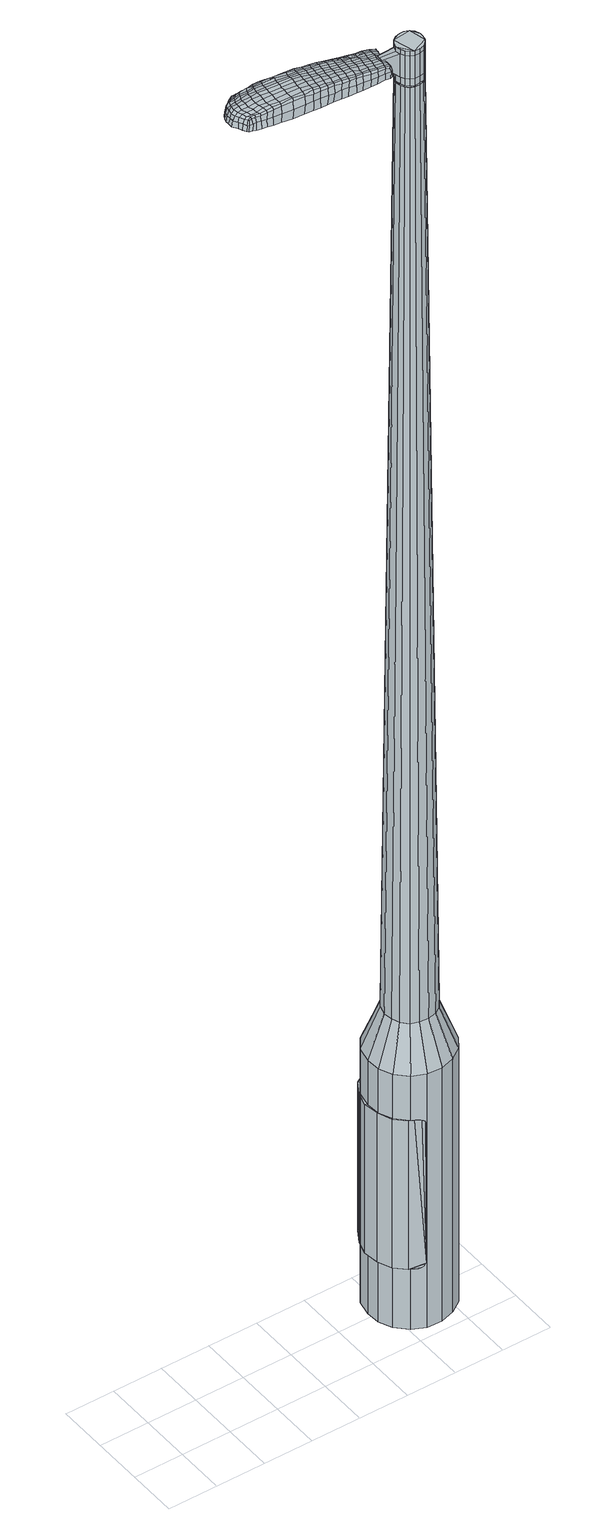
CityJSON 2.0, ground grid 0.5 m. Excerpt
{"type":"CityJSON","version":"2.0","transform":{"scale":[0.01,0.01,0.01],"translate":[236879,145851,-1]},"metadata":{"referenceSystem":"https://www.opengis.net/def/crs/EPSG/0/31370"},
"CityObjects":{
"object1":{"type":"GenericCityObject","attributes":{"cluster":707,"mean_distance_to_centroid":0.174,"new_centroid_x":236881.78,"new_centroid_y":145851.54,"mean_distance_to_camera":17.04,"H1":18.02,"H2":17.97,"Z_final":113.31,"cluster2":62,"proj_x":236882.16,"proj_y":145846.93,"id_line":17137,"bearing_l":265.22,"distance":4.62,"orientation":"right","G_obj":175.22},"geometry":[{"type":"MultiSurface","lod":"2","boundaries":[[[0,1,2,3]],[[1,4,5,2]],[[4,6,7,5]],[[6,8,9,7]],[[8,10,11,9]],[[10,12,13,11]],[[12,14,15,13]],[[14,16,17,15]],[[16,18,19,17]],[[18,20,21,19]],[[20,22,23,21]],[[22,24,25,23]],[[24,26,27,25]],[[26,28,29,27]],[[28,30,31,29]],[[30,32,33,31]],[[32,34,35,33]],[[34,0,3,35]],[[36,37,38,39]],[[38,40,41,42]],[[41,43,42]],[[42,44,45,46]],[[45,47,46]],[[46,48,49,50]],[[49,51,50]],[[42,46,50,38]],[[50,52,39,38]],[[53,36,39]],[[2,5,7,35]],[[7,9,11,15]],[[11,13,15]],[[15,17,19,23]],[[19,21,23]],[[23,25,27,31]],[[27,29,31]],[[15,23,31,7]],[[31,33,35,7]],[[3,2,35]],[[1,0,54,55]],[[0,34,56,54]],[[34,32,57,56]],[[32,30,58,57]],[[30,28,59,58]],[[28,26,60,59]],[[26,24,61,60]],[[24,22,62,61]],[[22,20,63,62]],[[20,18,64,63]],[[18,16,65,64]],[[16,14,66,65]],[[14,12,67,66]],[[12,10,68,67]],[[10,8,69,68]],[[8,6,70,69]],[[6,4,71,70]],[[4,1,55,71]],[[55,54,72,73]],[[54,56,74,72]],[[56,57,75,74]],[[57,58,76,75]],[[58,59,77,76]],[[59,60,78,77]],[[60,61,79,78]],[[61,62,80,79]],[[62,63,81,80]],[[63,64,82,81]],[[64,65,83,82]],[[65,66,84,83]],[[66,67,85,84]],[[67,68,86,85]],[[68,69,87,86]],[[69,70,88,87]],[[70,71,89,88]],[[71,55,73,89]],[[90,91,92,93]],[[94,95,91,90]],[[96,97,95,94]],[[98,99,97,96]],[[100,101,99,98]],[[78,102,101,100]],[[103,104,102,78]],[[105,106,104,103]],[[107,108,106,105]],[[82,109,108,107]],[[110,111,109,82]],[[112,113,111,110]],[[114,115,113,112]],[[116,117,115,114]],[[87,118,117,116]],[[88,119,118,87]],[[120,121,119,88]],[[93,92,121,120]],[[122,123,124,125]],[[126,122,125,127]],[[128,126,127,129]],[[130,128,129,131]],[[132,130,131,133]],[[134,132,133,135]],[[136,134,135,137]],[[138,136,137,139]],[[140,138,139,141]],[[142,140,141,143]],[[144,142,143,145]],[[146,144,145,147]],[[148,146,147,149]],[[150,148,149,151]],[[152,150,151,153]],[[154,152,153,155]],[[73,72,90,93]],[[72,74,94,90]],[[74,75,96,94]],[[75,76,98,96]],[[76,77,100,98]],[[77,78,100]],[[79,103,78]],[[79,80,105,103]],[[80,81,107,105]],[[81,82,107]],[[83,110,82]],[[83,84,112,110]],[[84,85,114,112]],[[85,86,116,114]],[[86,87,116]],[[89,120,88]],[[89,73,93,120]],[[156,157,92,91]],[[157,158,121,92]],[[158,119,121]],[[159,117,118]],[[159,160,115,117]],[[160,161,113,115]],[[161,162,111,113]],[[162,109,111]],[[163,108,109]],[[163,164,106,108]],[[164,165,104,106]],[[165,102,104]],[[166,101,102]],[[166,167,99,101]],[[167,168,97,99]],[[168,169,95,97]],[[169,156,91,95]],[[39,52,154,170]],[[157,156,171,155]],[[53,39,170,123]],[[156,169,124,171]],[[36,53,123,122]],[[169,168,125,124]],[[37,36,122,126]],[[168,167,127,125]],[[38,37,126,128]],[[167,166,129,127]],[[40,38,128,130]],[[166,102,131,129]],[[41,40,130,132]],[[102,165,133,131]],[[43,41,132,134]],[[165,164,135,133]],[[42,43,134,136]],[[164,163,137,135]],[[44,42,136,138]],[[163,109,139,137]],[[45,44,138,140]],[[109,162,141,139]],[[47,45,140,142]],[[162,161,143,141]],[[46,47,142,144]],[[161,160,145,143]],[[48,46,144,146]],[[160,159,147,145]],[[49,48,146,148]],[[159,118,149,147]],[[51,49,148,150]],[[118,119,151,149]],[[50,51,150,152]],[[119,158,153,151]],[[52,50,152,154]],[[158,157,155,153]],[[154,155,172,173]],[[155,171,174,172]],[[171,124,175,174]],[[124,123,176,175]],[[123,170,177,176]],[[170,154,173,177]],[[178,179,180,181]],[[182,178,181,183]],[[178,182,184,185]],[[179,178,185,186]],[[187,188,189,190]],[[191,187,190,192]],[[187,191,193,194]],[[188,187,194,195]],[[196,197,198,199]],[[200,196,199,201]],[[196,200,202,203]],[[197,196,203,204]],[[205,206,207,208]],[[209,205,208,210]],[[205,209,211,212]],[[206,205,212,213]],[[214,215,216,217]],[[218,214,217,219]],[[214,218,220,221]],[[215,214,221,222]],[[223,224,225,226]],[[227,223,226,228]],[[223,227,229,230]],[[224,223,230,231]],[[232,233,234,235]],[[224,232,235,225]],[[232,224,231,236]],[[233,232,236,237]],[[238,239,240,241]],[[233,238,241,234]],[[238,233,237,242]],[[239,238,242,243]],[[244,182,183,245]],[[239,244,245,240]],[[244,239,243,246]],[[182,244,246,184]],[[247,248,249,250]],[[251,247,250,252]],[[247,251,253,254]],[[248,247,254,255]],[[256,257,258,259]],[[248,256,259,249]],[[256,248,255,260]],[[257,256,260,261]],[[262,263,264,265]],[[257,262,265,258]],[[262,257,261,266]],[[263,262,266,267]],[[268,269,270,271]],[[263,268,271,264]],[[268,263,267,272]],[[269,268,272,273]],[[274,179,186,275]],[[269,274,275,270]],[[274,269,273,276]],[[179,274,276,180]],[[277,278,279,280]],[[281,277,280,282]],[[277,281,283,284]],[[278,277,284,285]],[[286,287,288,289]],[[278,286,289,279]],[[286,278,285,290]],[[287,286,290,291]],[[292,293,294,295]],[[287,292,295,288]],[[292,287,291,296]],[[293,292,296,297]],[[298,191,192,299]],[[293,298,299,294]],[[298,293,297,300]],[[191,298,300,193]],[[301,302,303,304]],[[305,301,304,306]],[[301,305,307,308]],[[302,301,308,309]],[[310,311,312,313]],[[302,310,313,303]],[[310,302,309,314]],[[311,310,314,315]],[[316,317,318,319]],[[311,316,319,312]],[[316,311,315,320]],[[317,316,320,321]],[[322,323,324,325]],[[317,322,325,318]],[[322,317,321,326]],[[323,322,326,327]],[[328,188,195,329]],[[323,328,329,324]],[[328,323,327,330]],[[188,328,330,189]],[[331,217,216,332]],[[333,331,332,334]],[[331,333,335,336]],[[217,331,336,219]],[[337,333,334,338]],[[339,337,338,340]],[[337,339,341,342]],[[333,337,342,335]],[[343,339,340,344]],[[345,343,344,346]],[[343,345,347,348]],[[339,343,348,341]],[[349,345,346,350]],[[351,349,350,352]],[[349,351,353,354]],[[345,349,354,347]],[[355,351,352,356]],[[206,355,356,207]],[[355,206,213,357]],[[351,355,357,353]],[[358,359,204,203]],[[360,358,203,202]],[[358,360,361,362]],[[359,358,362,363]],[[364,365,363,362]],[[366,364,362,361]],[[364,366,367,368]],[[365,364,368,369]],[[370,371,369,368]],[[372,370,368,367]],[[370,372,373,374]],[[371,370,374,375]],[[376,377,375,374]],[[378,376,374,373]],[[376,378,211,209]],[[377,376,209,210]],[[379,380,381,382]],[[281,379,382,283]],[[379,281,282,383]],[[380,379,383,384]],[[385,200,201,386]],[[380,385,386,381]],[[385,380,384,387]],[[200,385,387,202]],[[388,389,390,391]],[[227,388,391,229]],[[388,227,228,392]],[[389,388,392,393]],[[394,395,396,397]],[[389,394,397,390]],[[394,389,393,398]],[[395,394,398,399]],[[400,197,204,401]],[[395,400,401,396]],[[400,395,399,402]],[[197,400,402,198]],[[403,404,405,406]],[[185,403,406,186]],[[403,185,184,407]],[[404,403,407,408]],[[409,410,411,412]],[[404,409,412,405]],[[409,404,408,413]],[[410,409,413,414]],[[415,208,207,416]],[[410,415,416,411]],[[415,410,414,417]],[[208,415,417,210]],[[418,419,420,421]],[[190,418,421,192]],[[418,190,189,422]],[[419,418,422,423]],[[424,212,211,425]],[[419,424,425,420]],[[424,419,423,426]],[[212,424,426,213]],[[427,428,429,430]],[[305,427,430,307]],[[427,305,306,431]],[[428,427,431,432]],[[433,218,219,434]],[[428,433,434,429]],[[433,428,432,435]],[[218,433,435,220]],[[436,437,438,439]],[[251,436,439,253]],[[436,251,252,440]],[[437,436,440,441]],[[442,443,444,445]],[[437,442,445,438]],[[442,437,441,446]],[[443,442,446,447]],[[448,215,222,449]],[[443,448,449,444]],[[448,443,447,450]],[[215,448,450,216]],[[451,452,441,440]],[[250,451,440,252]],[[451,250,249,453]],[[452,451,453,454]],[[455,456,447,446]],[[452,455,446,441]],[[455,452,454,457]],[[456,455,457,458]],[[459,332,216,450]],[[456,459,450,447]],[[459,456,458,460]],[[332,459,460,334]],[[461,462,463,464]],[[308,461,464,309]],[[461,308,307,430]],[[462,461,430,429]],[[465,336,335,466]],[[462,465,466,463]],[[465,462,429,434]],[[336,465,434,219]],[[467,468,454,453]],[[259,467,453,249]],[[467,259,258,469]],[[468,467,469,470]],[[471,472,458,457]],[[468,471,457,454]],[[471,468,470,473]],[[472,471,473,474]],[[475,338,334,460]],[[472,475,460,458]],[[475,472,474,476]],[[338,475,476,340]],[[477,478,479,480]],[[314,477,480,315]],[[477,314,309,464]],[[478,477,464,463]],[[481,342,341,482]],[[478,481,482,479]],[[481,478,463,466]],[[342,481,466,335]],[[483,484,470,469]],[[265,483,469,258]],[[483,265,264,485]],[[484,483,485,486]],[[487,488,474,473]],[[484,487,473,470]],[[487,484,486,489]],[[488,487,489,490]],[[491,344,340,476]],[[488,491,476,474]],[[491,488,490,492]],[[344,491,492,346]],[[493,494,495,496]],[[320,493,496,321]],[[493,320,315,480]],[[494,493,480,479]],[[497,348,347,498]],[[494,497,498,495]],[[497,494,479,482]],[[348,497,482,341]],[[499,500,486,485]],[[271,499,485,264]],[[499,271,270,501]],[[500,499,501,502]],[[503,504,490,489]],[[500,503,489,486]],[[503,500,502,505]],[[504,503,505,506]],[[507,350,346,492]],[[504,507,492,490]],[[507,504,506,508]],[[350,507,508,352]],[[509,510,511,512]],[[326,509,512,327]],[[509,326,321,496]],[[510,509,496,495]],[[513,354,353,514]],[[510,513,514,511]],[[513,510,495,498]],[[354,513,498,347]],[[515,516,502,501]],[[275,515,501,270]],[[515,275,186,406]],[[516,515,406,405]],[[517,518,506,505]],[[516,517,505,502]],[[517,516,405,412]],[[518,517,412,411]],[[519,356,352,508]],[[518,519,508,506]],[[519,518,411,416]],[[356,519,416,207]],[[520,521,423,422]],[[330,520,422,189]],[[520,330,327,512]],[[521,520,512,511]],[[522,357,213,426]],[[521,522,426,423]],[[522,521,511,514]],[[357,522,514,353]],[[523,524,384,383]],[[280,523,383,282]],[[523,280,279,525]],[[524,523,525,526]],[[527,360,202,387]],[[524,527,387,384]],[[527,524,526,528]],[[360,527,528,361]],[[529,530,531,532]],[[230,529,532,231]],[[529,230,229,391]],[[530,529,391,390]],[[533,534,535,536]],[[530,533,536,531]],[[533,530,390,397]],[[534,533,397,396]],[[537,359,363,538]],[[534,537,538,535]],[[537,534,396,401]],[[359,537,401,204]],[[539,540,526,525]],[[289,539,525,279]],[[539,289,288,541]],[[540,539,541,542]],[[543,366,361,528]],[[540,543,528,526]],[[543,540,542,544]],[[366,543,544,367]],[[545,546,547,548]],[[236,545,548,237]],[[545,236,231,532]],[[546,545,532,531]],[[549,550,551,552]],[[546,549,552,547]],[[549,546,531,536]],[[550,549,536,535]],[[553,365,369,554]],[[550,553,554,551]],[[553,550,535,538]],[[365,553,538,363]],[[555,556,542,541]],[[295,555,541,288]],[[555,295,294,557]],[[556,555,557,558]],[[559,372,367,544]],[[556,559,544,542]],[[559,556,558,560]],[[372,559,560,373]],[[561,562,563,564]],[[242,561,564,243]],[[561,242,237,548]],[[562,561,548,547]],[[565,566,567,568]],[[562,565,568,563]],[[565,562,547,552]],[[566,565,552,551]],[[569,371,375,570]],[[566,569,570,567]],[[569,566,551,554]],[[371,569,554,369]],[[571,572,558,557]],[[299,571,557,294]],[[571,299,192,421]],[[572,571,421,420]],[[573,378,373,560]],[[572,573,560,558]],[[573,572,420,425]],[[378,573,425,211]],[[574,575,408,407]],[[246,574,407,184]],[[574,246,243,564]],[[575,574,564,563]],[[576,577,414,413]],[[575,576,413,408]],[[576,575,563,568]],[[577,576,568,567]],[[578,377,210,417]],[[577,578,417,414]],[[578,577,567,570]],[[377,578,570,375]],[[579,580,581,582]],[[582,581,583,584]],[[585,583,581,586]],[[586,581,580,587]],[[588,589,590,591]],[[591,590,592,593]],[[594,592,590,595]],[[595,590,589,596]],[[597,598,599,600]],[[600,599,601,602]],[[603,601,599,604]],[[604,599,598,605]],[[606,607,608,609]],[[609,608,610,611]],[[612,610,608,613]],[[613,608,607,614]],[[615,616,617,618]],[[618,617,619,620]],[[621,619,617,622]],[[622,617,616,623]],[[624,625,626,627]],[[627,626,628,629]],[[630,628,626,631]],[[631,626,625,632]],[[633,634,635,636]],[[636,635,625,624]],[[632,625,635,637]],[[637,635,634,638]],[[639,640,641,642]],[[642,641,634,633]],[[638,634,641,643]],[[643,641,640,644]],[[584,583,645,646]],[[646,645,640,639]],[[644,640,645,647]],[[647,645,583,585]],[[648,649,650,651]],[[651,650,652,653]],[[654,652,650,655]],[[655,650,649,656]],[[657,658,659,660]],[[660,659,649,648]],[[656,649,659,661]],[[661,659,658,662]],[[663,664,665,666]],[[666,665,658,657]],[[662,658,665,667]],[[667,665,664,668]],[[669,670,671,672]],[[672,671,664,663]],[[668,664,671,673]],[[673,671,670,674]],[[587,580,675,676]],[[676,675,670,669]],[[674,670,675,677]],[[677,675,580,579]],[[678,679,680,681]],[[681,680,682,683]],[[684,682,680,685]],[[685,680,679,686]],[[687,688,689,690]],[[690,689,679,678]],[[686,679,689,691]],[[691,689,688,692]],[[693,694,695,696]],[[696,695,688,687]],[[692,688,695,697]],[[697,695,694,698]],[[593,592,699,700]],[[700,699,694,693]],[[698,694,699,701]],[[701,699,592,594]],[[702,703,704,705]],[[705,704,706,707]],[[708,706,704,709]],[[709,704,703,710]],[[711,712,713,714]],[[714,713,703,702]],[[710,703,713,715]],[[715,713,712,716]],[[717,718,719,720]],[[720,719,712,711]],[[716,712,719,721]],[[721,719,718,722]],[[723,724,725,726]],[[726,725,718,717]],[[722,718,725,727]],[[727,725,724,728]],[[596,589,729,730]],[[730,729,724,723]],[[728,724,729,731]],[[731,729,589,588]],[[615,618,732,733]],[[733,732,734,735]],[[736,734,732,737]],[[737,732,618,620]],[[735,734,738,739]],[[739,738,740,741]],[[742,740,738,743]],[[743,738,734,736]],[[741,740,744,745]],[[745,744,746,747]],[[748,746,744,749]],[[749,744,740,742]],[[747,746,750,751]],[[751,750,752,753]],[[754,752,750,755]],[[755,750,746,748]],[[753,752,756,757]],[[757,756,607,606]],[[614,607,756,758]],[[758,756,752,754]],[[605,759,760,604]],[[604,760,761,603]],[[762,761,760,763]],[[763,760,759,764]],[[764,765,766,763]],[[763,766,767,762]],[[768,767,766,769]],[[769,766,765,770]],[[770,771,772,769]],[[769,772,773,768]],[[774,773,772,775]],[[775,772,771,776]],[[776,777,778,775]],[[775,778,779,774]],[[612,779,778,610]],[[610,778,777,611]],[[780,781,782,783]],[[783,782,682,684]],[[683,682,782,784]],[[784,782,781,785]],[[602,601,786,787]],[[787,786,781,780]],[[785,781,786,788]],[[788,786,601,603]],[[789,790,791,792]],[[792,791,628,630]],[[629,628,791,793]],[[793,791,790,794]],[[795,796,797,798]],[[798,797,790,789]],[[794,790,797,799]],[[799,797,796,800]],[[605,598,801,802]],[[802,801,796,795]],[[800,796,801,803]],[[803,801,598,597]],[[804,805,806,807]],[[807,806,586,587]],[[585,586,806,808]],[[808,806,805,809]],[[810,811,812,813]],[[813,812,805,804]],[[809,805,812,814]],[[814,812,811,815]],[[606,609,816,817]],[[817,816,811,810]],[[815,811,816,818]],[[818,816,609,611]],[[819,820,821,822]],[[822,821,591,593]],[[588,591,821,823]],[[823,821,820,824]],[[612,613,825,826]],[[826,825,820,819]],[[824,820,825,827]],[[827,825,613,614]],[[828,829,830,831]],[[831,830,706,708]],[[707,706,830,832]],[[832,830,829,833]],[[620,619,834,835]],[[835,834,829,828]],[[833,829,834,836]],[[836,834,619,621]],[[837,838,839,654]],[[839,652,654]],[[653,652,839,840]],[[839,838,840]],[[841,842,843,844]],[[844,843,838,837]],[[840,838,843,845]],[[845,843,842,846]],[[623,616,847,848]],[[848,847,842,841]],[[846,842,847,849]],[[849,847,616,615]],[[850,851,840]],[[840,851,651,653]],[[648,651,851,852]],[[851,850,852]],[[846,853,854,845]],[[845,854,850,840]],[[852,850,854,855]],[[855,854,853,856]],[[615,733,857,849]],[[849,857,853,846]],[[856,853,857,858]],[[858,857,733,735]],[[859,860,861,862]],[[862,861,709,710]],[[708,709,861,831]],[[831,861,860,828]],[[736,737,863,864]],[[864,863,860,859]],[[828,860,863,835]],[[835,863,737,620]],[[852,865,660,648]],[[657,660,865,866]],[[856,867,868,855]],[[855,868,865,852]],[[866,865,868,869]],[[869,868,867,870]],[[735,739,871,858]],[[858,871,867,856]],[[870,867,871,872]],[[872,871,739,741]],[[873,874,875,876]],[[876,875,715,716]],[[710,715,875,862]],[[862,875,874,859]],[[742,743,877,878]],[[878,877,874,873]],[[859,874,877,864]],[[864,877,743,736]],[[879,880,866]],[[866,880,666,657]],[[663,666,880,881]],[[881,880,879,882]],[[870,883,884,869]],[[869,884,879,866]],[[882,879,884,885]],[[885,884,883,886]],[[741,745,887,872]],[[872,887,883,870]],[[886,883,887,888]],[[888,887,745,747]],[[889,890,891,892]],[[892,891,721,722]],[[716,721,891,876]],[[876,891,890,873]],[[748,749,893,894]],[[894,893,890,889]],[[873,890,893,878]],[[878,893,749,742]],[[882,895,896,881]],[[881,896,672,663]],[[669,672,896,897]],[[897,896,895,898]],[[886,899,900,885]],[[885,900,895,882]],[[898,895,900,901]],[[901,900,899,902]],[[747,751,903,888]],[[888,903,899,886]],[[902,899,903,904]],[[904,903,751,753]],[[905,906,907,908]],[[908,907,727,728]],[[722,727,907,892]],[[892,907,906,889]],[[754,755,909,910]],[[910,909,906,905]],[[889,906,909,894]],[[894,909,755,748]],[[898,911,912,897]],[[897,912,676,669]],[[587,676,912,807]],[[807,912,911,804]],[[902,913,914,901]],[[901,914,911,898]],[[804,911,914,813]],[[813,914,913,810]],[[753,757,915,904]],[[904,915,913,902]],[[810,913,915,817]],[[817,915,757,606]],[[824,916,917,823]],[[823,917,731,588]],[[728,731,917,908]],[[908,917,916,905]],[[614,758,918,827]],[[827,918,916,824]],[[905,916,918,910]],[[910,918,758,754]],[[785,919,920,784]],[[784,920,681,683]],[[678,681,920,921]],[[921,920,919,922]],[[603,761,923,788]],[[788,923,919,785]],[[922,919,923,924]],[[924,923,761,762]],[[925,926,927,928]],[[928,927,631,632]],[[630,631,927,792]],[[792,927,926,789]],[[929,930,931,932]],[[932,931,926,925]],[[789,926,931,798]],[[798,931,930,795]],[[764,759,933,934]],[[934,933,930,929]],[[795,930,933,802]],[[802,933,759,605]],[[922,935,936,921]],[[921,936,690,678]],[[687,690,936,937]],[[937,936,935,938]],[[762,767,939,924]],[[924,939,935,922]],[[938,935,939,940]],[[940,939,767,768]],[[941,942,943,944]],[[944,943,637,638]],[[632,637,943,928]],[[928,943,942,925]],[[945,946,947,948]],[[948,947,942,941]],[[925,942,947,932]],[[932,947,946,929]],[[770,765,949,950]],[[950,949,946,945]],[[929,946,949,934]],[[934,949,765,764]],[[938,951,952,937]],[[937,952,696,687]],[[693,696,952,953]],[[953,952,951,954]],[[768,773,955,940]],[[940,955,951,938]],[[954,951,955,956]],[[956,955,773,774]],[[957,958,959,960]],[[960,959,643,644]],[[638,643,959,944]],[[944,959,958,941]],[[961,962,963,964]],[[964,963,958,957]],[[941,958,963,948]],[[948,963,962,945]],[[776,771,965,966]],[[966,965,962,961]],[[945,962,965,950]],[[950,965,771,770]],[[954,967,968,953]],[[953,968,700,693]],[[593,700,968,822]],[[822,968,967,819]],[[774,779,969,956]],[[956,969,967,954]],[[819,967,969,826]],[[826,969,779,612]],[[809,970,971,808]],[[808,971,647,585]],[[644,647,971,960]],[[960,971,970,957]],[[815,972,973,814]],[[814,973,970,809]],[[957,970,973,964]],[[964,973,972,961]],[[611,777,974,818]],[[818,974,972,815]],[[961,972,974,966]],[[966,974,777,776]],[[579,582,181,180]],[[582,584,183,181]],[[594,595,194,193]],[[595,596,195,194]],[[597,600,199,198]],[[600,602,201,199]],[[621,622,221,220]],[[622,623,222,221]],[[624,627,226,225]],[[627,629,228,226]],[[633,636,235,234]],[[636,624,225,235]],[[639,642,241,240]],[[642,633,234,241]],[[584,646,245,183]],[[646,639,240,245]],[[654,655,254,253]],[[655,656,255,254]],[[656,661,260,255]],[[661,662,261,260]],[[662,667,266,261]],[[667,668,267,266]],[[668,673,272,267]],[[673,674,273,272]],[[674,677,276,273]],[[677,579,180,276]],[[684,685,284,283]],[[685,686,285,284]],[[686,691,290,285]],[[691,692,291,290]],[[692,697,296,291]],[[697,698,297,296]],[[698,701,300,297]],[[701,594,193,300]],[[702,705,304,303]],[[705,707,306,304]],[[711,714,313,312]],[[714,702,303,313]],[[717,720,319,318]],[[720,711,312,319]],[[723,726,325,324]],[[726,717,318,325]],[[596,730,329,195]],[[730,723,324,329]],[[780,783,382,381]],[[783,684,283,382]],[[602,787,386,201]],[[787,780,381,386]],[[629,793,392,228]],[[793,794,393,392]],[[794,799,398,393]],[[799,800,399,398]],[[800,803,402,399]],[[803,597,198,402]],[[707,832,431,306]],[[832,833,432,431]],[[833,836,435,432]],[[836,621,220,435]],[[837,654,439,438]],[[654,253,439]],[[841,844,445,444]],[[844,837,438,445]],[[623,848,449,222]],[[848,841,444,449]],[[975,976,977,978]],[[979,980,978,977]],[[981,982,983,984]],[[985,986,987,988]],[[976,989,990,977]],[[991,979,977,990]],[[992,981,984,993]],[[994,995,986,985]],[[989,996,997,990]],[[997,998,991,990]],[[999,992,993,1000]],[[1001,995,994,1002]],[[996,1003,1004,997]],[[1004,1005,998,997]],[[1006,999,1000,1007]],[[1008,1001,1002,1009]],[[1010,1011,1012,1013]],[[1014,1015,1011,1010]],[[1014,1016,1017,1015]],[[1016,1018,1019,1017]],[[1020,1021,1022,1023]],[[1024,1025,1021,1020]],[[1026,1027,1025,1024]],[[1028,1029,1027,1026]],[[1023,1012,1011,1020]],[[1020,1011,1015,1024]],[[1015,1017,1026,1024]],[[1017,1019,1028,1026]],[[984,983,980,979]],[[993,984,979,991]],[[998,1000,993,991]],[[1005,1007,1000,998]],[[985,988,982,981]],[[994,985,981,992]],[[1002,994,992,999]],[[1009,1002,999,1006]],[[986,1010,1013,987]],[[995,1014,1010,986]],[[1016,1014,995,1001]],[[1018,1016,1001,1008]],[[1030,1031,1032,1033]],[[1032,1034,1035,1036]],[[1032,1036,1037,1038]],[[1032,1038,1033]],[[1039,1030,1033,1040]],[[1041,1040,1033,1042]],[[1043,1042,1033]],[[1044,1032,1031,1045]],[[1046,1044,1045,1047]],[[1048,1046,1047,1049]],[[1050,1048,1049,1051]],[[1052,1050,1051,1053]],[[1053,1054,1055,1056]],[[1053,1056,1057,1058]],[[1053,1058,1059,1060]],[[1059,1061,1062,1063]],[[1059,1063,1064,1065]],[[1059,1065,1060]],[[1053,1060,1052]],[[1066,1067,1031,1030]],[[1068,1069,1034,1032]],[[1070,1071,1043,1033]],[[1067,1072,1045,1031]],[[1073,1068,1032,1044]],[[1072,1074,1047,1045]],[[1075,1073,1044,1046]],[[1074,1076,1049,1047]],[[1077,1075,1046,1048]],[[1076,1078,1051,1049]],[[1079,1077,1048,1050]],[[1078,1080,1053,1051]],[[1081,1079,1050,1052]],[[1080,1082,1054,1053]],[[1083,1084,1061,1059]],[[1085,1081,1052,1060]],[[1055,1054,1082,1086]],[[1056,1055,1086,1087]],[[1057,1056,1087,1088]],[[1058,1057,1088,1089]],[[1059,1058,1089,1083]],[[1090,1066,1030,1039]],[[1091,1090,1039,1040]],[[1092,1091,1040,1041]],[[1093,1092,1041,1042]],[[1071,1093,1042,1043]],[[1035,1034,1069,1094]],[[1062,1061,1084,1095]],[[1036,1035,1094,1096]],[[1037,1036,1096,1097]],[[1038,1037,1097,1098]],[[1033,1038,1098,1070]],[[1063,1062,1095,1099]],[[1064,1063,1099,1100]],[[1065,1064,1100,1101]],[[1060,1065,1101,1085]]]}]}
},
"vertices":[
[234,55,384],[237,70,384],[237,70,96],[234,55,96],[246,82,384],[246,82,96],[258,90,384],[258,90,96],[272,94,384],[272,94,96],[287,93,384],[287,93,96],[300,87,384],[300,87,96],[310,76,384],[310,76,96],[317,63,384],[317,63,96],[318,48,384],[318,48,96],[314,34,384],[314,34,96],[306,22,384],[306,22,96],[294,14,384],[294,14,96],[280,10,384],[280,10,96],[265,11,384],[265,11,96],[252,17,384],[252,17,96],[241,28,384],[241,28,96],[235,41,384],[235,41,96],[265,44,1524],[268,41,1524],[272,39,1524],[262,53,1524],[277,39,1524],[282,40,1524],[288,46,1524],[285,42,1524],[289,51,1524],[289,55,1524],[284,63,1524],[287,60,1524],[279,65,1524],[275,65,1524],[266,61,1524],[270,64,1524],[264,58,1524],[263,48,1524],[251,54,429],[253,63,429],[252,45,429],[255,37,429],[261,31,429],[269,28,429],[278,27,429],[287,29,429],[294,34,429],[299,41,429],[301,50,429],[300,59,429],[296,66,429],[290,73,429],[282,76,429],[274,77,429],[265,75,429],[258,70,429],[262,53,1483],[264,58,1483],[263,48,1483],[265,44,1483],[268,41,1483],[272,39,1483],[277,39,1483],[282,40,1483],[285,42,1483],[288,46,1483],[289,51,1483],[289,55,1483],[287,60,1483],[284,63,1483],[279,65,1483],[275,65,1483],[270,64,1483],[266,61,1483],[263,53,1483],[263,53,1485],[264,57,1485],[264,57,1483],[263,49,1483],[263,49,1485],[265,45,1483],[265,45,1485],[269,41,1483],[269,41,1485],[273,40,1483],[273,40,1485],[277,39,1485],[281,40,1483],[281,40,1485],[285,43,1483],[285,43,1485],[288,47,1483],[288,47,1485],[289,51,1485],[288,55,1483],[288,55,1485],[286,59,1483],[286,59,1485],[283,63,1483],[283,63,1485],[279,64,1483],[279,64,1485],[275,65,1485],[270,64,1485],[267,61,1483],[267,61,1485],[265,44,1519],[263,48,1519],[263,48,1493],[265,44,1493],[268,41,1519],[268,41,1493],[272,39,1519],[272,39,1493],[277,39,1519],[277,39,1493],[282,40,1519],[282,40,1493],[285,42,1519],[285,42,1493],[288,46,1519],[288,46,1493],[289,51,1519],[289,51,1493],[289,55,1519],[289,55,1493],[287,60,1519],[287,60,1493],[284,63,1519],[284,63,1493],[279,65,1519],[279,65,1493],[275,65,1519],[275,65,1493],[270,64,1519],[270,64,1493],[266,61,1519],[266,61,1493],[264,58,1519],[264,58,1493],[262,53,1485],[264,58,1485],[266,61,1485],[279,65,1485],[284,63,1485],[287,60,1485],[289,55,1485],[288,46,1485],[285,42,1485],[282,40,1485],[272,39,1485],[268,41,1485],[265,44,1485],[263,48,1485],[262,53,1519],[262,53,1493],[244,58,1513],[244,58,1518],[244,55,1513],[244,51,1513],[244,51,1518],[244,55,1518],[172,80,1519],[179,79,1518],[178,81,1509],[170,82,1510],[163,81,1519],[162,83,1510],[164,80,1526],[172,79,1525],[180,78,1525],[168,42,1519],[175,42,1518],[176,43,1525],[169,43,1525],[160,42,1519],[161,44,1526],[158,41,1510],[167,40,1510],[174,40,1509],[97,65,1519],[97,69,1519],[96,69,1513],[96,66,1513],[97,61,1519],[96,61,1513],[99,61,1524],[98,65,1524],[99,69,1524],[170,59,1530],[178,59,1529],[178,62,1529],[171,63,1530],[161,60,1531],[162,64,1531],[161,56,1530],[170,56,1530],[177,55,1529],[251,53,1512],[251,56,1512],[250,56,1517],[250,53,1517],[251,50,1512],[249,50,1517],[250,50,1506],[250,53,1506],[250,56,1506],[113,84,1519],[116,84,1519],[115,85,1512],[112,85,1512],[110,83,1518],[109,85,1512],[111,83,1522],[113,83,1523],[116,83,1524],[121,84,1519],[126,84,1519],[125,86,1512],[120,86,1512],[121,83,1524],[127,83,1525],[132,84,1519],[140,83,1519],[139,85,1511],[131,85,1511],[133,82,1526],[141,82,1526],[151,82,1519],[150,84,1510],[152,81,1526],[245,70,1513],[237,71,1513],[238,70,1518],[245,69,1517],[250,69,1512],[249,68,1516],[250,70,1506],[244,71,1507],[236,72,1507],[230,72,1514],[222,73,1515],[223,72,1520],[230,71,1519],[229,73,1507],[221,75,1507],[215,74,1515],[208,75,1516],[208,74,1522],[216,73,1521],[214,76,1508],[207,77,1508],[200,76,1517],[193,77,1517],[194,76,1524],[201,75,1523],[199,78,1508],[192,79,1509],[186,78,1518],[187,77,1524],[185,80,1509],[109,48,1519],[112,48,1519],[112,49,1524],[109,50,1523],[106,49,1518],[107,50,1522],[105,48,1512],[108,47,1512],[111,46,1512],[117,47,1519],[122,46,1519],[123,47,1525],[117,48,1524],[116,45,1512],[121,44,1512],[128,45,1519],[136,44,1519],[137,46,1526],[129,46,1526],[127,44,1511],[135,43,1511],[148,43,1519],[149,45,1526],[146,42,1510],[242,40,1513],[235,40,1513],[233,39,1507],[241,39,1507],[248,40,1512],[247,39,1506],[247,41,1516],[243,41,1517],[235,41,1518],[227,40,1514],[219,40,1515],[218,39,1507],[226,39,1507],[228,41,1519],[220,42,1520],[212,40,1515],[205,41,1516],[203,39,1508],[211,39,1508],[213,42,1521],[206,42,1522],[197,41,1517],[190,41,1517],[188,40,1509],[196,40,1508],[198,42,1523],[191,43,1524],[183,41,1518],[181,40,1509],[184,43,1524],[244,54,1519],[244,56,1519],[237,54,1520],[237,57,1520],[237,51,1520],[244,51,1519],[229,55,1522],[230,57,1522],[222,55,1523],[222,58,1523],[222,52,1523],[229,52,1521],[215,56,1524],[215,59,1524],[207,56,1525],[207,59,1525],[207,53,1525],[214,53,1524],[200,57,1526],[200,60,1526],[192,58,1527],[193,61,1527],[192,54,1527],[199,54,1526],[185,58,1528],[185,61,1528],[185,55,1528],[101,65,1527],[101,69,1527],[102,61,1526],[106,61,1527],[106,65,1528],[106,68,1528],[112,64,1529],[112,68,1529],[112,60,1528],[119,59,1530],[119,64,1530],[120,67,1530],[127,63,1531],[127,67,1531],[127,59,1530],[136,58,1531],[136,62,1531],[136,66,1531],[148,61,1531],[149,65,1531],[148,57,1531],[104,50,1518],[102,53,1519],[101,52,1513],[103,49,1513],[106,51,1523],[104,53,1523],[100,57,1519],[99,56,1513],[101,57,1524],[108,83,1518],[106,81,1518],[107,81,1523],[109,82,1523],[107,84,1513],[105,82,1513],[103,79,1519],[100,76,1519],[101,76,1524],[104,78,1523],[102,80,1513],[99,76,1513],[98,73,1519],[100,73,1524],[97,73,1513],[173,77,1528],[172,75,1528],[179,74,1528],[180,76,1527],[164,78,1528],[164,76,1529],[172,72,1529],[171,69,1530],[179,68,1529],[179,72,1528],[163,73,1529],[162,70,1530],[171,66,1530],[178,65,1529],[162,67,1531],[170,45,1528],[170,47,1529],[161,48,1529],[161,45,1528],[177,45,1527],[177,47,1528],[170,51,1529],[161,52,1530],[177,51,1528],[250,41,1512],[250,43,1512],[249,44,1517],[249,42,1517],[249,40,1506],[249,42,1506],[250,46,1512],[249,47,1517],[249,46,1506],[252,68,1512],[252,66,1512],[251,67,1506],[251,68,1506],[251,67,1517],[251,65,1517],[252,64,1512],[252,61,1512],[251,61,1506],[251,64,1506],[251,63,1517],[250,61,1517],[251,58,1512],[250,59,1506],[250,58,1517],[245,68,1519],[245,66,1519],[238,69,1520],[238,67,1520],[245,64,1519],[245,61,1519],[238,65,1520],[238,62,1520],[245,59,1519],[237,59,1520],[243,42,1519],[243,44,1519],[236,44,1520],[236,42,1520],[244,47,1519],[236,48,1520],[231,69,1521],[231,68,1521],[223,70,1522],[223,69,1522],[230,65,1521],[230,63,1521],[223,66,1522],[223,64,1523],[230,60,1522],[222,61,1523],[228,43,1521],[228,45,1521],[221,45,1522],[221,43,1522],[229,48,1521],[221,48,1522],[216,71,1523],[216,70,1523],[209,72,1524],[208,71,1524],[216,67,1523],[215,64,1524],[208,68,1525],[208,65,1525],[215,62,1524],[208,62,1525],[213,43,1523],[214,45,1523],[206,46,1524],[206,43,1524],[214,49,1524],[207,49,1525],[201,73,1525],[201,72,1525],[194,74,1526],[194,72,1526],[201,69,1526],[201,66,1526],[194,70,1527],[193,67,1527],[200,63,1526],[193,64,1527],[199,44,1525],[199,46,1525],[191,46,1526],[191,44,1526],[199,50,1526],[192,50,1527],[187,75,1527],[187,73,1527],[186,71,1527],[186,68,1528],[186,65,1528],[184,44,1527],[184,47,1527],[184,50,1528],[108,51,1525],[106,53,1525],[112,50,1526],[110,52,1526],[104,57,1526],[108,56,1527],[111,82,1525],[109,80,1525],[113,80,1526],[115,82,1525],[107,78,1525],[104,76,1526],[109,75,1527],[111,78,1526],[103,72,1526],[107,72,1527],[117,49,1526],[115,51,1527],[123,48,1527],[122,51,1528],[114,55,1528],[120,55,1529],[120,82,1526],[118,80,1527],[125,80,1528],[126,81,1527],[116,78,1527],[115,75,1528],[122,74,1529],[123,77,1528],[113,72,1528],[120,71,1530],[129,48,1528],[128,50,1529],[137,47,1528],[137,49,1529],[127,54,1529],[136,53,1530],[132,81,1528],[131,79,1528],[140,79,1529],[140,81,1528],[130,77,1529],[129,74,1530],[137,73,1530],[138,76,1530],[128,70,1530],[137,69,1531],[149,46,1529],[149,48,1529],[148,53,1530],[152,79,1528],[151,78,1529],[151,75,1530],[150,72,1530],[149,68,1531],[177,79,1509],[178,77,1518],[171,78,1518],[170,80,1509],[163,79,1519],[162,81,1510],[164,78,1525],[172,77,1525],[179,76,1525],[176,45,1525],[175,44,1518],[168,44,1518],[169,45,1525],[160,44,1519],[161,46,1525],[158,43,1510],[167,42,1509],[174,42,1509],[98,69,1513],[99,69,1519],[99,66,1519],[98,66,1513],[99,62,1519],[99,62,1513],[101,62,1524],[100,65,1524],[101,69,1524],[178,62,1528],[177,59,1528],[170,60,1529],[170,63,1529],[161,60,1529],[161,63,1529],[161,57,1529],[170,56,1529],[177,56,1528],[248,56,1516],[249,56,1512],[249,53,1512],[248,53,1516],[248,50,1512],[247,50,1516],[247,50,1506],[248,53,1506],[248,56,1506],[115,83,1512],[116,82,1519],[113,82,1518],[112,83,1512],[111,82,1518],[110,83,1512],[111,81,1522],[113,81,1523],[116,81,1523],[125,84,1512],[126,82,1519],[121,82,1519],[120,84,1512],[121,81,1524],[127,81,1525],[139,83,1511],[140,81,1519],[132,82,1519],[131,83,1511],[133,81,1525],[141,80,1526],[151,80,1519],[150,82,1510],[152,79,1526],[237,68,1518],[237,69,1513],[244,68,1513],[245,67,1517],[249,67,1512],[248,66,1515],[249,68,1506],[243,69,1506],[236,70,1507],[223,70,1520],[222,71,1514],[229,70,1514],[230,69,1519],[229,71,1507],[221,73,1507],[208,72,1522],[207,73,1516],[215,72,1515],[215,71,1521],[214,74,1508],[206,75,1508],[193,74,1523],[193,75,1517],[200,74,1516],[201,73,1522],[199,76,1508],[192,77,1508],[186,76,1517],[186,75,1524],[184,78,1509],[113,51,1523],[112,50,1519],[109,50,1518],[110,51,1523],[107,51,1518],[108,52,1522],[106,50,1512],[108,49,1512],[111,48,1512],[124,49,1525],[123,48,1519],[117,49,1519],[118,50,1524],[116,47,1512],[122,46,1512],[137,47,1526],[136,46,1519],[129,47,1519],[129,48,1525],[127,46,1511],[135,45,1511],[148,45,1519],[149,47,1526],[147,44,1510],[233,41,1507],[234,42,1513],[242,42,1513],[241,41,1506],[247,42,1512],[246,41,1506],[246,43,1515],[243,43,1517],[235,43,1518],[218,41,1507],[219,42,1514],[227,42,1514],[226,41,1507],[228,43,1519],[220,43,1520],[203,41,1508],[205,43,1516],[212,42,1515],[211,41,1508],[213,44,1521],[205,44,1522],[188,42,1508],[190,43,1517],[197,43,1516],[196,42,1508],[198,44,1522],[191,44,1523],[183,43,1517],[181,42,1509],[184,45,1524],[243,54,1518],[244,56,1518],[236,54,1519],[236,57,1519],[236,51,1519],[243,51,1518],[229,55,1520],[229,57,1520],[221,55,1521],[222,58,1521],[221,52,1521],[229,52,1520],[214,56,1523],[214,59,1523],[207,57,1524],[207,59,1524],[206,53,1524],[214,53,1523],[199,57,1525],[199,60,1525],[192,58,1526],[192,61,1526],[192,54,1526],[199,54,1525],[185,58,1527],[185,61,1527],[184,55,1527],[103,68,1526],[102,65,1526],[103,62,1525],[107,61,1526],[106,65,1526],[107,68,1526],[113,68,1528],[113,64,1528],[113,61,1527],[120,60,1528],[120,64,1529],[120,67,1529],[127,66,1530],[127,63,1530],[127,59,1529],[136,59,1530],[136,62,1530],[136,66,1530],[149,65,1530],[148,61,1530],[148,58,1530],[103,53,1513],[104,54,1518],[106,52,1518],[105,51,1512],[107,52,1523],[105,54,1523],[102,58,1519],[101,57,1513],[103,58,1523],[108,79,1523],[107,80,1518],[109,81,1518],[110,80,1523],[108,82,1512],[106,81,1512],[103,75,1523],[102,75,1519],[104,78,1519],[106,77,1523],[104,78,1513],[101,75,1513],[100,72,1519],[102,72,1524],[99,72,1513],[179,74,1527],[172,75,1527],[172,76,1527],[179,75,1526],[164,77,1527],[163,76,1528],[178,68,1528],[171,69,1528],[171,72,1528],[179,71,1527],[163,73,1528],[162,70,1529],[171,66,1529],[178,65,1528],[162,67,1529],[161,48,1528],[169,48,1527],[170,46,1527],[161,47,1527],[177,46,1526],[177,47,1527],[170,52,1528],[161,52,1528],[177,51,1527],[247,44,1516],[248,43,1512],[248,42,1512],[247,43,1516],[247,41,1506],[247,42,1506],[248,46,1512],[247,47,1516],[247,46,1506],[249,67,1506],[250,66,1512],[250,67,1512],[249,66,1516],[248,62,1506],[249,61,1512],[250,64,1512],[249,64,1506],[249,63,1516],[248,61,1516],[249,58,1512],[248,59,1506],[248,58,1516],[244,66,1518],[245,67,1518],[237,67,1519],[244,61,1518],[244,64,1518],[237,64,1519],[237,62,1519],[244,59,1518],[237,59,1519],[235,44,1519],[242,44,1518],[242,43,1518],[235,43,1519],[243,47,1518],[236,48,1519],[230,68,1520],[223,69,1521],[230,63,1520],[230,65,1520],[222,66,1521],[222,63,1521],[229,60,1520],[222,61,1521],[220,45,1521],[228,45,1520],[228,44,1520],[220,44,1521],[228,48,1520],[221,49,1521],[215,69,1522],[215,70,1522],[208,71,1523],[208,70,1523],[215,64,1522],[215,67,1522],[208,68,1523],[207,65,1524],[214,61,1523],[207,62,1524],[206,46,1523],[213,46,1522],[213,44,1522],[206,45,1523],[213,49,1522],[206,50,1523],[201,71,1524],[201,72,1524],[193,73,1525],[193,72,1525],[200,66,1525],[200,69,1524],[193,69,1525],[193,67,1526],[200,63,1525],[192,64,1526],[191,47,1525],[198,46,1524],[198,45,1524],[191,45,1525],[199,50,1524],[191,50,1525],[186,73,1526],[186,74,1526],[185,67,1527],[186,70,1526],[185,64,1527],[184,47,1526],[184,46,1526],[184,51,1526],[107,54,1524],[109,52,1524],[112,52,1525],[111,53,1525],[105,57,1525],[109,57,1525],[114,79,1525],[110,79,1524],[112,80,1524],[115,80,1525],[109,74,1526],[105,75,1525],[108,77,1524],[111,77,1525],[104,72,1525],[108,71,1526],[116,52,1526],[117,51,1526],[123,50,1526],[122,51,1527],[114,56,1526],[121,55,1527],[125,79,1527],[119,79,1526],[120,80,1526],[126,80,1526],[122,74,1528],[115,74,1527],[117,77,1526],[124,77,1527],[114,71,1527],[121,70,1528],[129,51,1527],[129,49,1527],[137,48,1527],[137,50,1528],[128,55,1528],[136,54,1529],[140,78,1528],[131,79,1527],[132,80,1527],[140,79,1527],[137,72,1529],[129,73,1529],[130,76,1528],[138,75,1528],[128,70,1529],[137,69,1530],[149,49,1528],[149,48,1528],[148,53,1529],[151,77,1528],[152,78,1528],[150,71,1529],[151,74,1529],[149,68,1530],[249,68,1508],[248,61,1508],[216,65,1509],[217,73,1509],[195,68,1510],[195,76,1510],[155,72,1512],[156,81,1512],[174,79,1511],[173,70,1511],[137,73,1513],[124,74,1514],[125,83,1514],[138,82,1513],[248,55,1508],[215,57,1509],[194,59,1510],[155,62,1512],[172,61,1511],[137,64,1513],[123,65,1514],[247,48,1508],[215,49,1509],[193,51,1510],[154,53,1512],[172,52,1511],[122,56,1514],[136,55,1513],[247,41,1508],[214,42,1509],[193,42,1510],[153,44,1512],[171,42,1511],[122,47,1514],[135,45,1513],[110,75,1514],[106,74,1514],[106,81,1514],[111,83,1514],[110,66,1514],[105,67,1514],[109,58,1514],[104,60,1514],[108,49,1514],[104,52,1514],[101,71,1515],[97,68,1515],[97,69,1515],[101,76,1515],[100,67,1515],[97,67,1515],[100,63,1515],[97,66,1515],[100,58,1515],[97,65,1515],[254,15,334],[250,17,334],[250,17,165],[263,10,171],[254,15,165],[257,13,165],[260,12,166],[262,11,167],[263,11,169],[257,13,334],[260,12,333],[262,11,332],[263,11,331],[263,10,328],[240,27,165],[240,27,334],[234,41,165],[234,41,334],[232,56,165],[232,56,334],[236,70,165],[236,70,334],[244,83,165],[244,83,334],[248,85,334],[251,87,334],[253,89,333],[255,90,332],[256,91,331],[256,91,328],[248,85,165],[256,91,171],[256,91,169],[255,90,167],[253,89,166],[251,87,165],[255,17,334],[252,19,334],[252,19,165],[255,17,165],[264,13,171],[264,13,328],[242,29,334],[242,29,165],[236,42,334],[236,42,165],[235,55,334],[235,55,165],[239,69,334],[239,69,165],[246,81,334],[246,81,165],[250,83,334],[258,89,328],[258,89,171],[250,83,165],[252,85,334],[255,87,333],[256,88,332],[257,89,331],[258,16,334],[261,15,333],[263,14,332],[264,13,331],[258,16,165],[257,89,169],[261,15,166],[263,14,167],[264,13,169],[256,88,167],[255,87,166],[252,85,165]
]}
